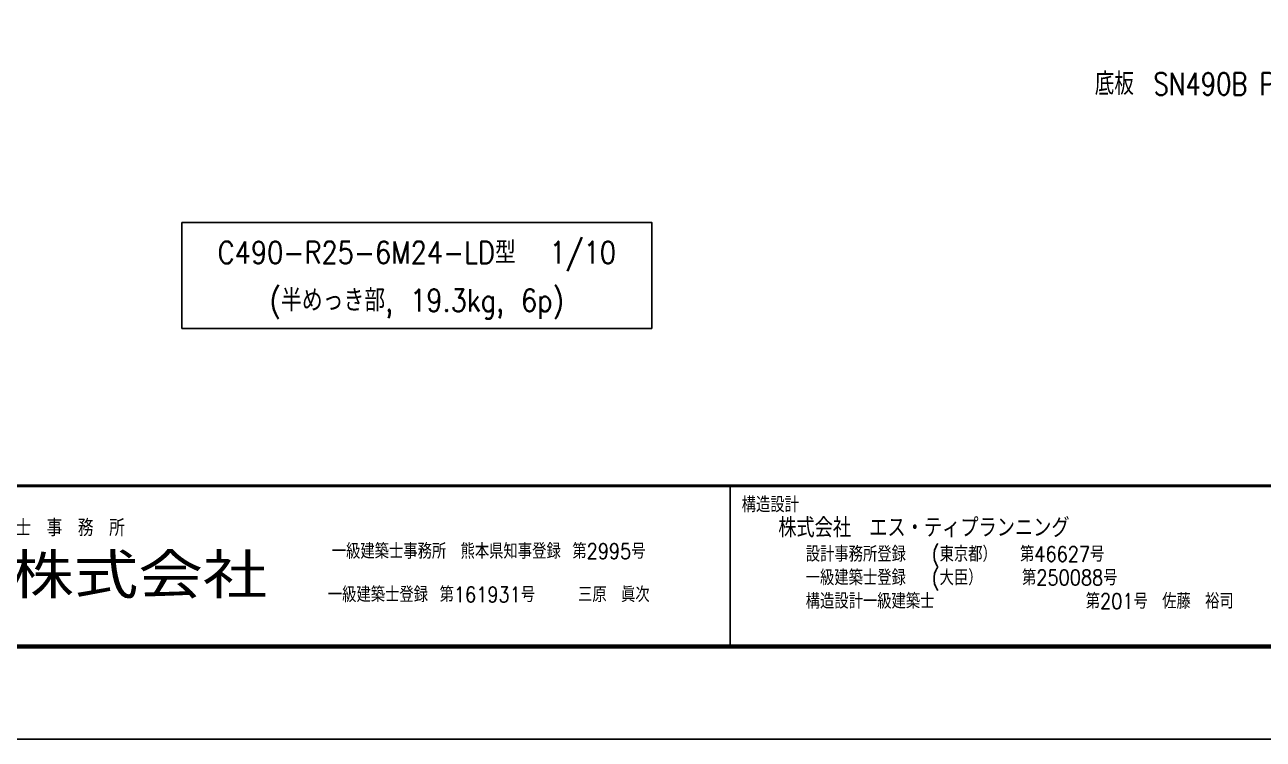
# Model space of a CAD drawing. Extents: x 89504 to 820828, y -112826 to 219894.
# Drawn here: x 811983 to 813096, y -112826 to -112185 of the extents above; entities that cross this region are included whole.
import ezdxf
from ezdxf.enums import TextEntityAlignment as Align

# ---------------------------------------------------------------- set-up
doc = ezdxf.new("R2010")
doc.units = 0
doc.header["$MEASUREMENT"] = 0
doc.layers.add('00_ADDL', color=253, linetype='CONTINUOUS', plot=False)
doc.layers.add('waku$0$DEF', color=161, linetype='CONTINUOUS', plot=False)
for name, color, linetype in [('00_修正第五回', 2, 'CONTINUOUS'), ('I図面枠', 211, 'CONTINUOUS'), ('waku$0$MOJI', 7, 'CONTINUOUS'), ('waku$0$ZATU', 3, 'CONTINUOUS'), ('waku$0$図面０-KIJUN', 7, 'CONTINUOUS'), ('寸法', 4, 'CONTINUOUS')]:
    doc.layers.add(name, color=color, linetype=linetype)
doc.styles.add('DRACAD', font='txt', dxfattribs={"width": 0.85, "bigfont": 'extfont2'})
doc.styles.add('S020', font='simplex.shx', dxfattribs={"width": 0.8, "height": 100, "bigfont": 'extfont2.shx'})
doc.styles.add('waku$0$DRACAD', font='txt', dxfattribs={"width": 0.85, "bigfont": 'extfont2'})
doc.styles.add('waku$0$MSGOTHIC', font='msgothic.ttc')

# ---------------------------------------------------------------- blocks, each defined once
blk = doc.blocks.new('waku')
at = {"layer": 'waku$0$DEF'}
blk.add_lwpolyline([(-76102, 40666), (92098, 40666), (92098, -78134), (-76102, -78134)], close=True, dxfattribs=at)
at = {"layer": 'waku$0$ZATU', "color": 5}
for p, q in [((-69538, -69001), (85614, -69001)), ((-69490, -69048), (85566, -69048)), ((-28130, -69048), (-28130, -74759)), ((-69490, -74759), (85566, -74759)), ((-69585, -74854), (85661, -74854)), ((-69538, -74806), (85614, -74806))]:
    blk.add_line(p, q, dxfattribs=at)
at = {"layer": 'waku$0$MOJI'}
for s, height, style, width, p in [('一\u3000級\u3000建\u3000築\u3000士\u3000事\u3000務\u3000所', 600.04, 'waku$0$DRACAD', 0.85, (-54096, -70507)), ('一級建築士事務所\u3000熊本県知事登録 第2995号', 550.04, 'waku$0$DRACAD', 0.85, (-36807, -71346)), ('雄健工業株式会社', 1415.9, 'waku$0$MSGOTHIC', 1.2, (-54034, -72186)), ('一級建築士登録 第161931号\u3000\u3000\u3000三原\u3000眞次', 550.04, 'waku$0$DRACAD', 0.85, (-36805, -72903))]:
    blk.add_text(s, height=height, dxfattribs=dict(at, style=style, width=width)).set_placement(p, align=Align.MIDDLE)
at = {"layer": 'waku$0$図面０-KIJUN', "linetype": 'Continuous', "style": 'waku$0$DRACAD', "width": 0.85}
for s, height, p in [(' 構造設計', 550, (-28130, -69978)), ('   株式会社\u3000エス・ティプランニング', 700, (-28130, -70881)), ('      設計事務所登録 \u3000(東京都）  第46627号', 550, (-28130, -71755)), ('      一級建築士登録\u3000 (大臣）   第250088号', 550, (-28130, -72600)), ('      構造設計一級建築士            第201号\u3000佐藤\u3000裕司', 550, (-28130, -73445))]:
    blk.add_text(s, height=height, dxfattribs=at).set_placement(p)

msp = doc.modelspace()

# ---------------------------------------------------------------- linework, layer by layer
at = {"layer": '00_ADDL', "linetype": 'Continuous'}
msp.add_line((815622.5901, -112826.41828), (811417.5901, -112826.41828), dxfattribs=at)
at = {"layer": '寸法'}
msp.add_lwpolyline([(812124.40619, -112362.06701), (812546.48344, -112362.06701), (812546.48344, -112457.36383), (812124.40619, -112457.36383)], close=True, dxfattribs=at)

# ---------------------------------------------------------------- block references
at = {"layer": 'I図面枠', "xscale": 0.025, "yscale": 0.025, "zscale": 0.025}
msp.add_blockref('waku', (813320.15095, -110873.07418), dxfattribs=at)

# ---------------------------------------------------------------- texts
at = {"layer": '00_修正第五回', "linetype": 'Continuous', "lineweight": -3, "style": 'DRACAD', "width": 0.85}
msp.add_text('(半めっき部, 19.3kg, 6p)', height=20, dxfattribs=at).set_placement((812335.44481, -112433.53962), align=Align.MIDDLE)
at = {"layer": '寸法', "style": 'S020', "width": 0.8}
msp.add_text('底板\u3000SN490B PL-25', height=20, dxfattribs=at).set_placement((813054.25428, -112237.66696), align=Align.MIDDLE_CENTER)
at = {"layer": '寸法', "linetype": 'Continuous', "lineweight": -3, "style": 'DRACAD', "width": 0.85}
msp.add_text('C490-R25-6M24-LD型  1/10', height=20, dxfattribs=at).set_placement((812335.44481, -112389.16722), align=Align.MIDDLE_CENTER)

doc.saveas('drawing.dxf')
